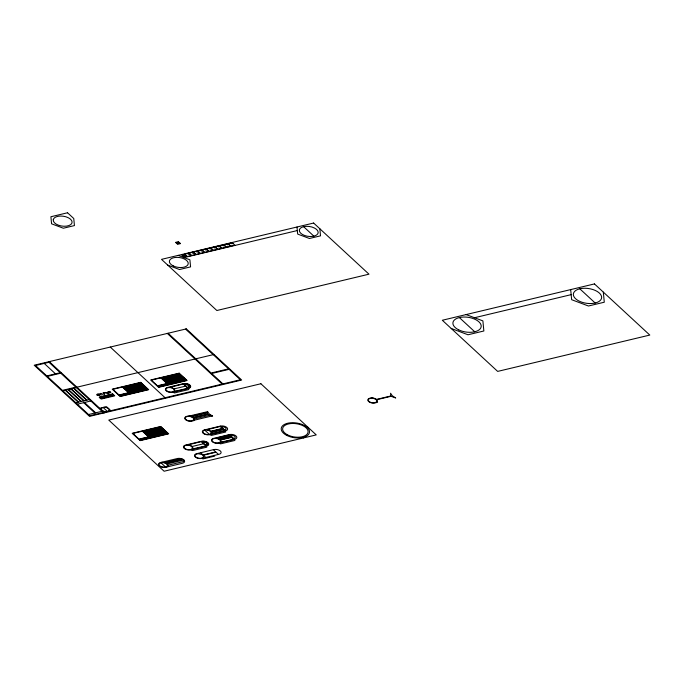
<?xml version="1.0" encoding="UTF-8"?>
<svg xmlns="http://www.w3.org/2000/svg" width="684" height="684" viewBox="0 0 684 684"><rect width="100%" height="100%" fill="white"/><g stroke="black" fill="none" stroke-linecap="round" stroke-linejoin="round"><path stroke-width="1.03" d="M188.468 253.559C188.314 253.439 188.322 254.149 188.622 253.396M224.634 430.065L225.361 429.791A3.172 1.659 8.2 0 0 225.267 427.62A3.172 1.659 8.2 0 0 221.214 426.91M233.783 438.521L234.518 438.256A3.172 1.659 8.2 0 0 234.415 436.076A3.172 1.659 8.2 0 0 230.371 435.366M189.477 253.875L188.288 254.166L187.519 253.456M193.828 252.841L192.64 253.123L191.871 252.413M198.189 251.797L197.001 252.08L196.231 251.37M202.549 250.754L201.361 251.037L200.592 250.327M206.901 249.711L205.713 250.002L204.944 249.292M211.262 248.677L210.073 248.959L209.304 248.249M215.622 247.634L214.434 247.916L213.665 247.206M219.974 246.591L218.786 246.873L218.016 246.163M224.335 245.556L223.146 245.838L222.377 245.128M228.695 244.513L227.507 244.795L226.737 244.085M233.047 243.47L231.859 243.752L231.089 243.042M184.03 257.603L297.326 230.542M49.77 362.101L35.508 365.504L62.406 390.367L76.668 386.964M46.777 375.926L61.038 372.523M47.29 376.397L61.551 372.994M76.924 387.204L213.998 354.466M77.181 387.435L62.919 390.846L89.826 415.71L240.366 379.748L229.097 369.334L211.664 373.498L222.933 383.912M75.821 402.765L89.288 399.55M77.36 404.184L90.827 400.969M100.736 398.584L103.113 398.011L101.574 396.592L99.197 397.156L101.249 399.054L114.724 395.839M174.087 388.88L185.569 386.135M474.499 317.735L571.157 294.65M99.736 408.28L106.465 406.664L110.825 410.691M172.684 392.197L188.528 388.409A4.754 2.479 8.2 0 0 189.93 385.092A4.754 2.479 8.2 0 0 183.406 383.673L167.563 387.46A4.754 2.479 8.2 0 0 166.161 390.769A4.754 2.479 8.2 0 0 172.684 392.197L174.497 392.949L188.758 389.547L188.528 388.409M88.544 414.521L102.01 411.306M189.827 415.906L207.158 411.768M190.776 416.299L207.278 412.366M191.734 416.701L207.397 412.956M194.196 418.976L209.86 415.231M194.436 420.164L211.766 416.026M220.359 426.115L204.516 429.903A4.754 2.479 8.2 0 0 203.114 433.22A4.754 2.479 8.2 0 0 209.637 434.639L211.459 435.4L225.72 431.989L225.489 430.852A4.754 2.479 8.2 0 0 226.883 427.543A4.754 2.479 8.2 0 0 220.359 426.115L225.489 430.852L209.637 434.639M211.484 431.835L211.792 432.639A4.754 2.479 8.2 0 1 211.279 433.853L224.831 430.715L222.625 428.68L211.134 431.424L211.484 431.835L223.138 429.15M211.766 432.519L223.702 429.672M229.516 434.579L213.665 438.359A4.754 2.479 8.2 0 0 212.271 441.676A4.754 2.479 8.2 0 0 218.794 443.095L220.607 443.856L234.868 440.453L234.638 439.316A4.754 2.479 8.2 0 0 236.04 435.999A4.754 2.479 8.2 0 0 229.516 434.579L234.638 439.316L218.794 443.095M217.854 438.555L230.14 435.623M219.205 439.102L220.188 439.786L231.679 437.042L229.371 434.913L215.99 438.205A4.754 2.479 8.2 0 1 217.461 438.444L217.931 438.572A4.754 2.479 8.2 0 1 219.205 439.102L230.91 436.332M192.127 446.49L203.61 443.745M220.428 440.026L231.303 437.427L233.321 438.555L232.688 438.709L233.355 439.325L220.428 442.309A4.754 2.479 8.2 0 0 220.436 440.034M190.725 449.798L206.568 446.019A4.754 2.479 8.2 0 0 207.97 442.702A4.754 2.479 8.2 0 0 201.447 441.283L185.603 445.07A4.754 2.479 8.2 0 0 184.201 448.379A4.754 2.479 8.2 0 0 190.725 449.798L192.546 450.559L206.807 447.156L206.568 446.019M307.244 427.509L308.039 427.32M164.468 462.598L166.203 463.256A4.754 2.479 8.2 0 1 165.511 467.309A4.754 2.479 8.2 0 1 158.543 464.692A4.754 2.479 8.2 0 1 164.459 462.598L181.149 458.613L182.885 459.272A4.754 2.479 8.2 0 1 182.466 463.265L165.793 467.249L160.663 462.512L177.344 458.536A4.754 2.479 8.2 0 1 181.132 458.613M166.101 463.205L182.782 459.221M167.187 463.94L183.868 459.956M167.939 465.248L184.62 461.264M201.806 458.408L218.957 454.313A4.754 2.479 8.2 0 0 220.359 450.995A4.754 2.479 8.2 0 0 213.835 449.576L196.684 453.672A4.754 2.479 8.2 0 0 195.282 456.989A4.754 2.479 8.2 0 0 201.806 458.408L203.02 458.913L214.673 456.125L214.519 455.373M579.793 288.802L580.425 288.665A14.261 7.447 8.2 0 1 592.583 289.435L593.267 289.657A14.261 7.447 8.2 0 1 600.689 299.985L600.407 300.319A14.261 7.447 8.2 0 1 584.512 302.935A14.261 7.447 8.2 0 1 573.329 294.419L573.354 294.026A14.261 7.447 8.2 0 1 579.793 288.802L595.174 303.012M105.139 392.821L105.43 392.377M108.252 395.078L107.713 395.335L111.253 395.968L108.252 395.078L108.636 395.403L108.098 395.557M466.095 314.58L482.895 320.89L483.853 330.988L468.001 334.767L451.201 328.457M178.148 255.388L189.904 259.809L190.571 266.88L179.482 269.522L167.725 265.11M459.366 317.573L474.739 331.774M303.628 226.686L313.879 236.16M303.046 437.452L303.559 437.922M185.535 329.081L228.584 368.856L211.151 373.019L168.102 333.245M167.306 333.433L222.146 384.1M204.773 430.142L209.381 434.4M110.261 347.053L165.613 398.208M213.357 449.687L215.768 451.919L203.054 454.954L200.643 452.722M218.487 454.424L216.076 452.201L203.362 455.236L205.773 457.459M98.77 395.19L98.727 394.608L97.632 394.514L98.453 395.267M103.096 407.476L107.456 411.494M49.257 361.631L104.601 412.777M48.461 361.819L103.806 412.965M74.017 388.196L86.911 400.114M73.615 388.29L86.517 400.208M44.221 363.426L55.498 373.849M71.239 388.854L84.141 400.781M70.845 388.957L83.747 400.875M84.491 402.483L95.675 412.82M83.696 402.671L94.879 413.008M68.468 389.521L81.37 401.44M68.075 389.615L80.969 401.534M65.698 390.179L78.592 402.106M65.296 390.273L78.198 402.201M107.952 396.857L105.934 395.549L106.995 397.088M192.529 252.567L192.991 252.447C194.495 253.388 192.23 251.592 192.982 252.712M603.331 292.128L604.28 302.217L588.437 306.004L571.636 299.695L570.687 289.597M319.847 228.772L320.514 235.843L309.424 238.485L297.66 234.073L296.993 227.002M202.088 441.873A3.565 1.864 8.2 0 1 206.978 442.941A3.565 1.864 8.2 0 1 205.927 445.421M202.473 442.232A2.856 1.488 8.2 0 1 206.388 443.078A2.856 1.488 8.2 0 1 205.551 445.07M184.432 384.622A2.856 1.488 8.2 0 1 188.348 385.477A2.856 1.488 8.2 0 1 187.501 387.46M184.047 384.263A3.565 1.864 8.2 0 1 188.938 385.331A3.565 1.864 8.2 0 1 187.886 387.819M104.746 392.513L108.294 393.214L104.746 392.513M167.435 465.206L167.435 465.445A4.249 2.214 8.2 0 1 162.997 467.095A4.249 2.214 8.2 0 1 159.021 464.325A4.249 2.214 8.2 0 1 163.459 462.675L163.895 462.743A4.249 2.214 8.2 0 1 165.528 463.248L165.887 463.427A4.249 2.214 8.2 0 1 167.435 465.206M203.456 456.365L203.456 456.604A4.249 2.214 8.2 0 1 199.309 458.28A4.249 2.214 8.2 0 1 195.043 455.792A4.249 2.214 8.2 0 1 198.591 453.766L201.9 454.586A4.249 2.214 8.2 0 1 203.319 455.895L203.456 456.365M211.313 432.596L211.313 432.835A4.275 2.232 8.2 0 1 206.115 434.366A4.275 2.232 8.2 0 1 203.174 430.98A4.275 2.232 8.2 0 1 209.398 430.629L211.313 432.596M53.284 219.649L53.249 219.906A9.508 4.968 8.2 0 0 61.175 225.951A9.508 4.968 8.2 0 0 71.777 223.412A9.508 4.968 8.2 0 0 66.066 216.845L65.604 216.708A9.508 4.968 8.2 0 0 53.284 219.649M299.37 229.909L299.336 230.166A9.508 4.968 8.2 0 0 307.261 236.211A9.508 4.968 8.2 0 0 317.863 233.672A9.508 4.968 8.2 0 0 312.152 227.105L311.69 226.968A9.508 4.968 8.2 0 0 299.37 229.909M103.216 392.761L103.797 394.403L104.755 394.181L103.216 392.761M193.555 419.694L193.418 419.899A4.275 2.232 8.2 0 1 188.348 420.737A4.275 2.232 8.2 0 1 185.261 417.881A4.275 2.232 8.2 0 1 189.69 416.453L190.126 416.522A4.275 2.232 8.2 0 1 193.555 419.694M376.636 401.551L376.499 401.756A4.275 2.232 8.2 0 1 371.429 402.594A4.275 2.232 8.2 0 1 368.343 399.738A4.275 2.232 8.2 0 1 372.771 398.31L373.207 398.379A4.275 2.232 8.2 0 1 376.636 401.551M174.317 391.402L187.878 388.264L183.269 384.006L169.88 387.298A4.754 2.479 8.2 0 1 174.317 391.402M192.366 449.012L205.918 445.874L201.31 441.616L187.92 444.908A4.754 2.479 8.2 0 1 192.366 449.012M67.545 212.767L50.907 216.743L51.574 223.813L63.338 228.225L74.428 225.583L73.761 218.512L67.545 212.767M178.37 241.7L175.566 242.367L176.087 242.854L178.892 242.179L178.37 241.7M179.148 242.418L176.344 243.085L176.865 243.572L179.67 242.897L179.148 242.418M179.892 243.145L177.122 243.812L177.643 244.291L180.414 243.632L179.892 243.145M313.631 223.035L161.51 259.364L216.854 310.51L368.984 274.181L313.631 223.035M188.707 253.166L184.74 254.115L187.339 256.509L191.298 255.568L188.707 253.166M193.059 252.131L189.1 253.071L191.691 255.474L195.658 254.525L193.059 252.131M197.419 251.088L193.461 252.037L196.052 254.431L200.01 253.482L197.419 251.088M201.78 250.045L197.813 250.994L200.412 253.388L204.371 252.447L201.78 250.045M206.132 249.002L202.173 249.951L204.764 252.345L208.731 251.404L206.132 249.002M210.492 247.967L206.534 248.908L209.124 251.31L213.083 250.361L210.492 247.967M214.853 246.924L210.886 247.873L213.485 250.267L217.444 249.318L214.853 246.924M219.205 245.881L215.246 246.83L217.837 249.224L221.804 248.283L219.205 245.881M223.565 244.838L219.607 245.787L222.197 248.189L226.156 247.24L223.565 244.838M227.926 243.803L223.959 244.744L226.558 247.146L230.517 246.197L227.926 243.803M232.278 242.76L228.319 243.709L230.918 246.103L234.877 245.154L232.278 242.76M184.603 254.448L181.79 255.115L182.32 255.602L185.125 254.927L184.603 254.448M185.381 255.166L182.577 255.833L183.098 256.32L185.903 255.654L185.381 255.166M186.125 255.893L183.355 256.56L183.876 257.039L186.647 256.38L186.125 255.893M186.33 328.893L34.2 365.222L89.544 416.368L241.674 380.039L186.33 328.893M140.742 382.347L112.219 389.162L120.162 396.506L148.685 389.692L140.742 382.347M179.174 373.173L150.651 379.979L158.594 387.324L187.117 380.509L179.174 373.173M122.376 387.033L112.869 389.307L119.025 394.984L128.532 392.719L122.376 387.033M124.36 386.563L122.778 386.939L123.804 387.888L125.386 387.512L124.36 386.563M140.605 382.681L124.753 386.469L125.779 387.418L141.631 383.63L140.605 382.681M160.817 377.859L151.309 380.124L157.457 385.81L166.964 383.536L160.817 377.859M162.792 377.38L161.21 377.756L162.236 378.705L163.818 378.329L162.792 377.38M179.037 373.498L163.194 377.286L164.211 378.235L180.063 374.447L179.037 373.498M98.128 394.095L96.94 394.377L97.008 395.138L99.462 395.326L99.385 394.565L98.128 394.095M98.145 394.266L97.231 394.488L97.282 395.07L99.171 395.215L98.145 394.266M109.628 391.402L107.721 391.864L108.953 393.001L110.859 392.539L109.628 391.402M109.517 391.675L108.525 391.906L110.158 392.265L109.517 391.675M125.642 387.743L124.06 388.127L125.078 389.068L126.668 388.692L125.642 387.743M141.887 383.869L126.036 387.648L127.062 388.597L142.905 384.81L141.887 383.869M164.075 378.568L162.493 378.945L163.519 379.894L165.1 379.509L164.075 378.568M180.32 374.687L164.468 378.474L165.494 379.415L181.345 375.636L180.32 374.687M110.056 392.496L109.064 392.736L108.431 392.146L110.056 392.496M126.925 388.931L125.334 389.307L126.36 390.256L127.951 389.88L126.925 388.931M143.161 385.049L127.318 388.837L128.344 389.786L144.187 385.998L143.161 385.049M165.357 379.748L163.775 380.124L164.793 381.073L166.383 380.697L165.357 379.748M181.602 375.867L165.75 379.654L166.776 380.603L182.628 376.816L181.602 375.867M128.207 390.111L126.617 390.496L127.643 391.436L129.225 391.06L128.207 390.111M144.444 386.238L128.601 390.017L129.627 390.966L145.47 387.178L144.444 386.238M166.639 380.937L165.049 381.313L166.075 382.262L167.665 381.877L166.639 380.937M182.876 377.055L167.033 380.843L168.059 381.783L183.902 378.004L182.876 377.055M104.353 395.933L101.976 396.498L103.515 397.917L105.892 397.353L104.353 395.933M107.123 395.267L104.746 395.831L106.285 397.259L108.662 396.686L107.123 395.267M109.902 394.608L107.525 395.172L109.055 396.592L111.432 396.027L109.902 394.608M112.672 393.941L110.295 394.514L111.834 395.933L114.211 395.361L112.672 393.941M101.087 396.831L99.898 397.113L99.967 397.866L102.42 398.062L102.344 397.301L101.087 396.831M112.586 394.138L110.688 394.591L111.911 395.728L113.818 395.275L112.586 394.138M101.104 397.002L100.189 397.224L100.24 397.806L102.13 397.951L101.104 397.002M100.907 397.173L100.42 397.643L101.728 397.926L100.907 397.173M112.475 394.403L111.483 394.642L113.117 394.993L112.475 394.403M113.014 395.232L112.031 395.463L111.389 394.873L113.014 395.232M129.481 391.299L127.899 391.675L128.925 392.625L130.507 392.248L129.481 391.299M145.726 387.418L129.883 391.205L130.909 392.146L146.752 388.367L145.726 387.418M167.922 382.117L166.332 382.493L167.358 383.442L168.939 383.066L167.922 382.117M184.158 378.235L168.315 382.023L169.341 382.972L185.184 379.184L184.158 378.235M147.009 388.597L119.281 395.224L120.298 396.173L148.035 389.547L147.009 388.597M185.441 379.423L157.713 386.041L158.739 386.99L186.467 380.372L185.441 379.423M594.456 283.92L442.326 320.257L497.67 371.403L649.8 335.066L594.456 283.92M260.895 383.75L108.765 420.079L164.109 471.233L316.239 434.896L260.895 383.75M189.374 415.718L186.894 416.308A4.754 2.479 8.2 0 0 185.492 419.625A4.754 2.479 8.2 0 0 192.016 421.045L194.495 420.455L193.948 417.779L207.953 414.436L212.621 416.12L209.261 413.948L207.491 411.392L207.645 414.153L193.64 417.497L189.374 415.718M160.723 426.483L132.2 433.297L140.143 440.641L168.666 433.827L160.723 426.483M142.366 431.168L132.858 433.442L139.006 439.119L148.513 436.854L142.366 431.168M144.341 430.698L142.759 431.074L143.785 432.023L145.367 431.638L144.341 430.698M160.586 426.816L144.743 430.604L145.769 431.544L161.612 427.765L160.586 426.816M145.624 431.878L144.042 432.254L145.068 433.203L146.65 432.827L145.624 431.878M161.869 427.996L146.017 431.784L147.043 432.733L162.895 428.945L161.869 427.996M146.906 433.066L145.324 433.442L146.35 434.391L147.932 434.007L146.906 433.066M163.151 429.184L147.299 432.972L148.325 433.912L164.177 430.133L163.151 429.184M148.189 434.246L146.598 434.622L147.624 435.571L149.215 435.195L148.189 434.246M164.434 430.364L148.582 434.152L149.608 435.101L165.451 431.313L164.434 430.364M149.471 435.434L147.881 435.811L148.907 436.76L150.497 436.375L149.471 435.434M165.708 431.553L149.864 435.34L150.89 436.281L166.734 432.502L165.708 431.553M166.99 432.733L139.262 439.359L140.288 440.308L168.016 433.682L166.99 432.733M220.222 426.448L206.842 429.749A4.754 2.479 8.2 0 1 208.304 429.988L208.774 430.116A4.754 2.479 8.2 0 1 210.048 430.638L210.928 431.236L222.42 428.483L220.222 426.448M372.455 397.575L369.976 398.165A4.754 2.479 8.2 0 0 368.573 401.482A4.754 2.479 8.2 0 0 375.097 402.902L377.577 402.312L377.029 399.636L391.034 396.293L395.703 397.977L392.342 395.805L390.573 393.249L390.726 396.01L376.722 399.353L372.455 397.575M218.906 439.265L218.547 439.085A4.249 2.214 8.2 0 0 217.35 438.675A4.275 2.232 8.2 0 0 211.989 440.163A4.275 2.232 8.2 0 0 216.888 443.027A4.275 2.232 8.2 0 0 220.197 440.342L220.017 440.103A4.275 2.232 8.2 0 0 218.906 439.265M188.271 388.17L183.663 383.912A4.275 2.232 8.2 0 1 189.536 385.186A4.275 2.232 8.2 0 1 188.271 388.17M206.311 445.78L201.703 441.522A4.275 2.232 8.2 0 1 207.577 442.796A4.275 2.232 8.2 0 1 206.311 445.78M102.745 410.87A4.044 2.112 8.2 0 0 109.235 410.238A4.044 2.112 8.2 0 0 103.848 407.348A4.044 2.112 8.2 0 0 102.745 410.87M103.036 397.413A1.428 0.744 8.2 0 0 105.327 397.19A1.428 0.744 8.2 0 0 103.429 396.173A1.428 0.744 8.2 0 0 103.036 397.413M100.078 394.677A1.428 0.744 8.2 0 0 102.369 394.454A1.428 0.744 8.2 0 0 100.471 393.437A1.428 0.744 8.2 0 0 100.078 394.677M286.434 435.238A14.261 7.447 8.2 0 0 309.339 432.989A14.261 7.447 8.2 0 0 290.315 422.806A14.261 7.447 8.2 0 0 286.434 435.238M287.323 434.75A12.834 6.703 8.2 0 0 307.937 432.724A12.834 6.703 8.2 0 0 290.82 423.558A12.834 6.703 8.2 0 0 287.323 434.75M185.484 448.901A4.275 2.232 8.2 0 0 192.358 448.225A4.275 2.232 8.2 0 0 186.647 445.173A4.275 2.232 8.2 0 0 185.484 448.901M167.443 391.291A4.275 2.232 8.2 0 0 174.317 390.615A4.275 2.232 8.2 0 0 168.606 387.563A4.275 2.232 8.2 0 0 167.443 391.291M458.707 329.868A14.261 7.447 8.2 0 0 481.126 326.935A14.261 7.447 8.2 0 0 461.315 317.214A14.261 7.447 8.2 0 0 458.707 329.868M173.257 265.922A9.508 4.968 8.2 0 0 188.194 263.964A9.508 4.968 8.2 0 0 174.993 257.483A9.508 4.968 8.2 0 0 173.257 265.922"/></g></svg>
